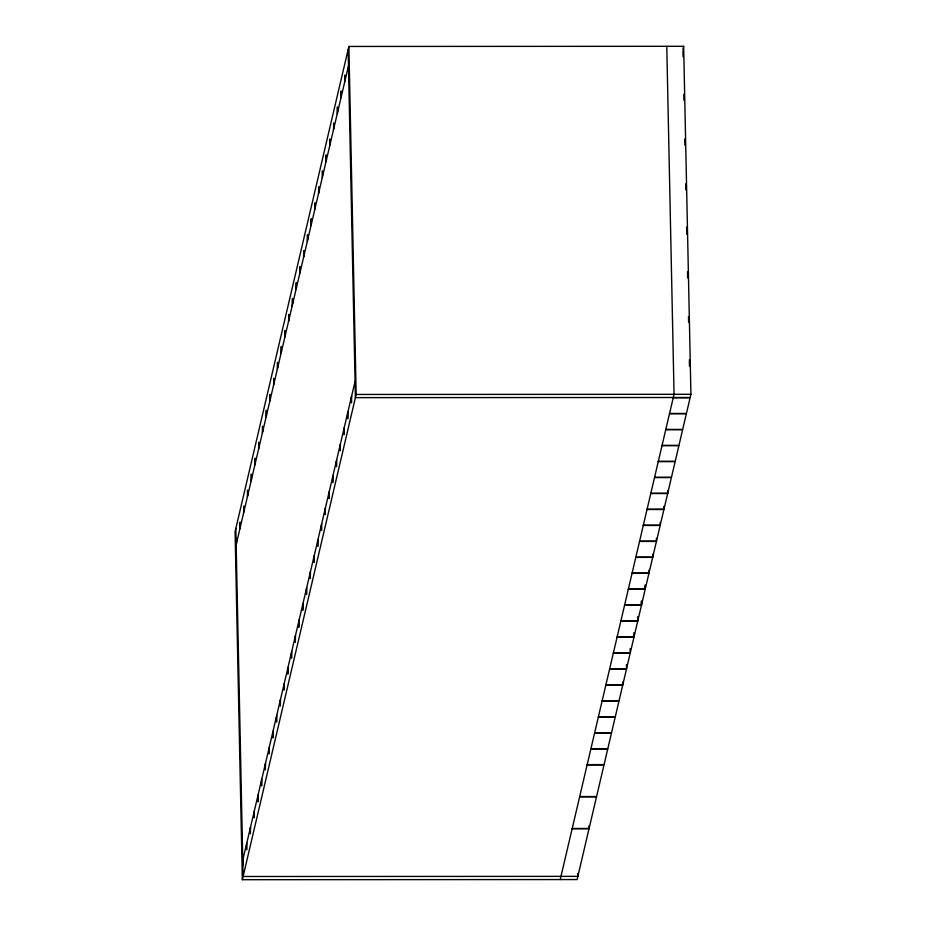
<?xml version="1.0" encoding="UTF-8"?>
<svg xmlns="http://www.w3.org/2000/svg" width="926" height="926" viewBox="0 0 926 926"><rect width="100%" height="100%" fill="white"/><g stroke="black" fill="none" stroke-linecap="round" stroke-linejoin="round"><path stroke-width="1.39" d="M348.141 49.645L355.41 397.636L690.183 397.497L690.923 394.302L683.654 46.3L348.882 46.45L235.077 531.698L242.346 879.7L577.118 879.55L589.029 828.735L588.971 825.853M236.049 539.326L236.361 537.994L236.477 543.4M236.165 544.731L348.477 65.873M242.751 860.277L355.075 381.408M242.867 865.694L243.063 858.946M242.346 879.7L356.163 394.453L348.882 46.45M682.902 49.495L683.654 46.3M560.23 879.561L674.047 394.302L666.778 46.312M605.905 684.823L622.793 684.812L626.474 669.116L609.597 669.128M609.655 668.861L626.532 668.85L630.212 653.154L630.189 648.594M633.928 632.632L633.963 637.192L630.282 652.888L613.394 652.899M637.678 616.67L637.701 621.23L634.021 636.926L617.144 636.938M641.359 600.939L641.452 605.268L637.759 620.964L620.883 620.976M624.633 605.014L641.51 605.002L645.19 589.306L645.098 584.977M628.372 589.052L645.248 589.04L648.929 573.344L648.941 570.208M652.68 554.246L652.68 557.383L648.999 573.078L632.122 573.09M656.43 538.284L656.418 541.421L652.737 557.116L635.861 557.128M660.169 522.322L660.169 525.459L656.488 541.154L639.6 541.154M663.907 506.36L663.907 509.497L660.226 525.192L643.35 525.192M667.588 490.641L667.658 493.535L663.977 509.231L647.089 509.231M356.163 394.453L690.923 394.302M673.237 397.763L690.113 397.763L686.432 413.459L669.556 413.459M669.498 413.725L686.374 413.725L682.693 429.421L665.817 429.421M665.748 429.687L682.624 429.687L678.943 445.383L662.067 445.383M662.009 445.649L678.885 445.649L675.204 461.345L658.328 461.345M658.259 461.611L675.147 461.611L671.466 477.307L654.578 477.307M654.52 477.573L671.396 477.573L667.715 493.269L650.839 493.269M650.77 493.535L667.658 493.535M647.031 509.497L663.907 509.497M643.292 525.459L660.169 525.459M639.542 541.421L656.418 541.421M635.803 557.394L652.68 557.383M632.053 573.356L648.929 573.344M628.314 589.318L645.19 589.306M624.564 605.28L641.452 605.268M620.825 621.242L637.701 621.23M617.075 637.204L633.963 637.192M613.336 653.166L630.212 653.154M605.847 685.09L622.723 685.078L619.043 700.774L602.166 700.785M602.108 701.051L618.985 701.04L615.304 716.736L598.428 716.747M598.358 717.013L615.234 717.002L611.554 732.697L594.677 732.709M594.619 732.975L611.496 732.964L607.815 748.659L590.938 748.671M590.869 748.937L607.757 748.926L604.065 764.621L587.188 764.633M587.13 764.899L604.007 764.888L596.587 796.545L579.699 796.557M579.641 796.823L596.518 796.811L589.098 828.469L572.21 828.481M572.152 828.747L589.029 828.735M682.937 50.942L683.052 56.718M683.839 94.255L683.897 100.297M684.777 139.016L684.835 145.058M685.715 183.788L685.772 189.83M686.617 227.101L686.768 234.324M687.555 271.862L687.613 277.904M688.493 316.634L688.608 322.41M689.395 359.948L689.453 365.99M645.19 586.17L645.248 589.04M641.452 602.132L641.51 605.002M626.439 664.555L626.532 668.85M622.735 681.953L622.793 684.812M577.801 873.473L577.859 876.355L243.098 876.505L235.817 528.503M345.039 80.504L344.935 75.087L344.738 81.835M351.637 396.05L351.44 402.787L351.324 397.37M341.3 96.466L341.185 91.049L340.988 97.797M347.898 412.012L347.701 418.749L347.586 413.343M337.562 112.428L337.446 107.011L337.249 113.759M344.148 427.974L343.951 434.711L343.835 429.305M333.811 128.39L333.696 122.973L333.499 129.721M340.409 443.936L340.212 450.673L340.097 445.267M330.073 144.352L329.957 138.935L329.76 145.683M336.67 459.898L336.462 466.635L336.358 461.229M326.322 160.314L326.207 154.908L326.01 161.645M332.92 475.86L332.723 482.596L332.608 477.191M322.584 176.276L322.468 170.87L322.271 177.607M329.181 491.822L328.973 498.558L328.869 493.153M318.833 192.238L318.729 186.832L318.521 193.569M325.431 507.784L325.234 514.52L325.119 509.115M315.095 208.2L314.979 202.794L314.782 209.531M321.692 523.746L321.496 530.482L321.38 525.077M311.344 224.161L311.24 218.756L311.032 225.493M317.942 539.708L317.745 546.444L317.63 541.039M307.606 240.123L307.49 234.718L307.293 241.454M314.203 555.669L314.007 562.406L313.891 557.001M303.867 256.085L303.751 250.68L303.554 257.416M310.453 571.631L310.256 578.368L310.141 572.962M300.117 272.047L300.001 266.642L299.804 273.378M306.714 587.593L306.518 594.33L306.402 588.924M296.378 288.009L296.262 282.604L296.065 289.34M302.976 603.555L302.767 610.292L302.663 604.886M292.628 303.971L292.512 298.566L292.072 306.367M299.225 619.517L298.774 627.319L298.67 621.913M288.889 319.933L288.773 314.527L288.576 321.264M295.487 635.479L295.278 642.216L295.174 636.81M285.139 335.895L285.034 330.489L284.826 337.226M291.736 651.441L291.54 658.178L291.424 652.772M281.4 351.857L281.284 346.451L281.087 353.188M287.998 667.403L287.801 674.14L287.685 668.734M277.65 367.819L277.545 362.413L277.337 369.15M284.247 683.365L284.05 690.101L283.935 684.696M273.911 383.781L273.795 378.375L273.598 385.112M280.509 699.327L280.312 706.063L280.196 700.658M270.172 399.743L270.056 394.337L269.86 401.074M276.758 715.289L276.561 722.025L276.446 716.62M266.422 415.705L266.306 410.299L266.109 417.036M273.02 731.251L272.823 737.987L272.707 732.582M262.683 431.666L262.567 426.261L262.371 432.998M269.269 747.213L269.072 753.949L268.968 748.544M258.933 447.628L258.817 442.223L258.62 448.96M265.531 763.174L265.334 769.911L265.218 764.506M255.194 463.59L255.078 458.185L254.881 464.921M261.792 779.136L261.583 785.873L261.479 780.468M251.444 479.552L251.34 474.147L251.131 480.883M258.041 795.098L257.845 801.835L257.729 796.429M247.705 495.514L247.589 490.109L247.392 496.845M254.303 811.06L254.106 817.797L253.99 812.391M243.955 511.476L243.851 506.071L243.642 512.807M250.552 827.022L250.356 833.759L250.24 828.353M240.216 527.438L240.1 522.033L239.903 528.769M246.814 842.984L246.617 849.732L246.501 844.315"/></g></svg>
